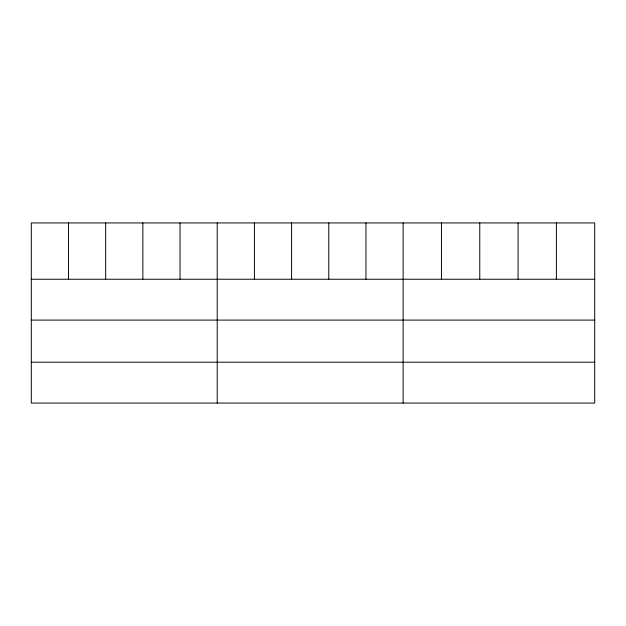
<?xml version="1.0" encoding="UTF-8"?>
<svg xmlns="http://www.w3.org/2000/svg" width="626" height="626" viewBox="0 0 626 626"><rect width="100%" height="100%" fill="white"/><g stroke="black" fill="none" stroke-linecap="round" stroke-linejoin="round"><path stroke-width="0.94" d="M594.7 320.097L594.7 222.942L31.3 222.942L31.3 403.058L594.7 403.058L594.7 320.097L31.3 320.097M31.3 279.243L594.7 279.243M31.3 362.196L594.7 362.196M556.389 222.942L556.389 279.243M518.078 222.942L518.078 279.243M479.766 222.942L479.766 279.243M441.455 222.942L441.455 279.243M403.144 222.942L403.144 403.058M365.96 222.942L365.96 279.243M328.775 222.942L328.775 279.243M291.591 222.942L291.591 279.243M254.406 222.942L254.406 279.243M217.222 222.942L217.222 403.058M180.038 222.942L180.038 279.243M142.853 222.942L142.853 279.243M105.669 222.942L105.669 279.243M68.484 222.942L68.484 279.243"/></g></svg>
